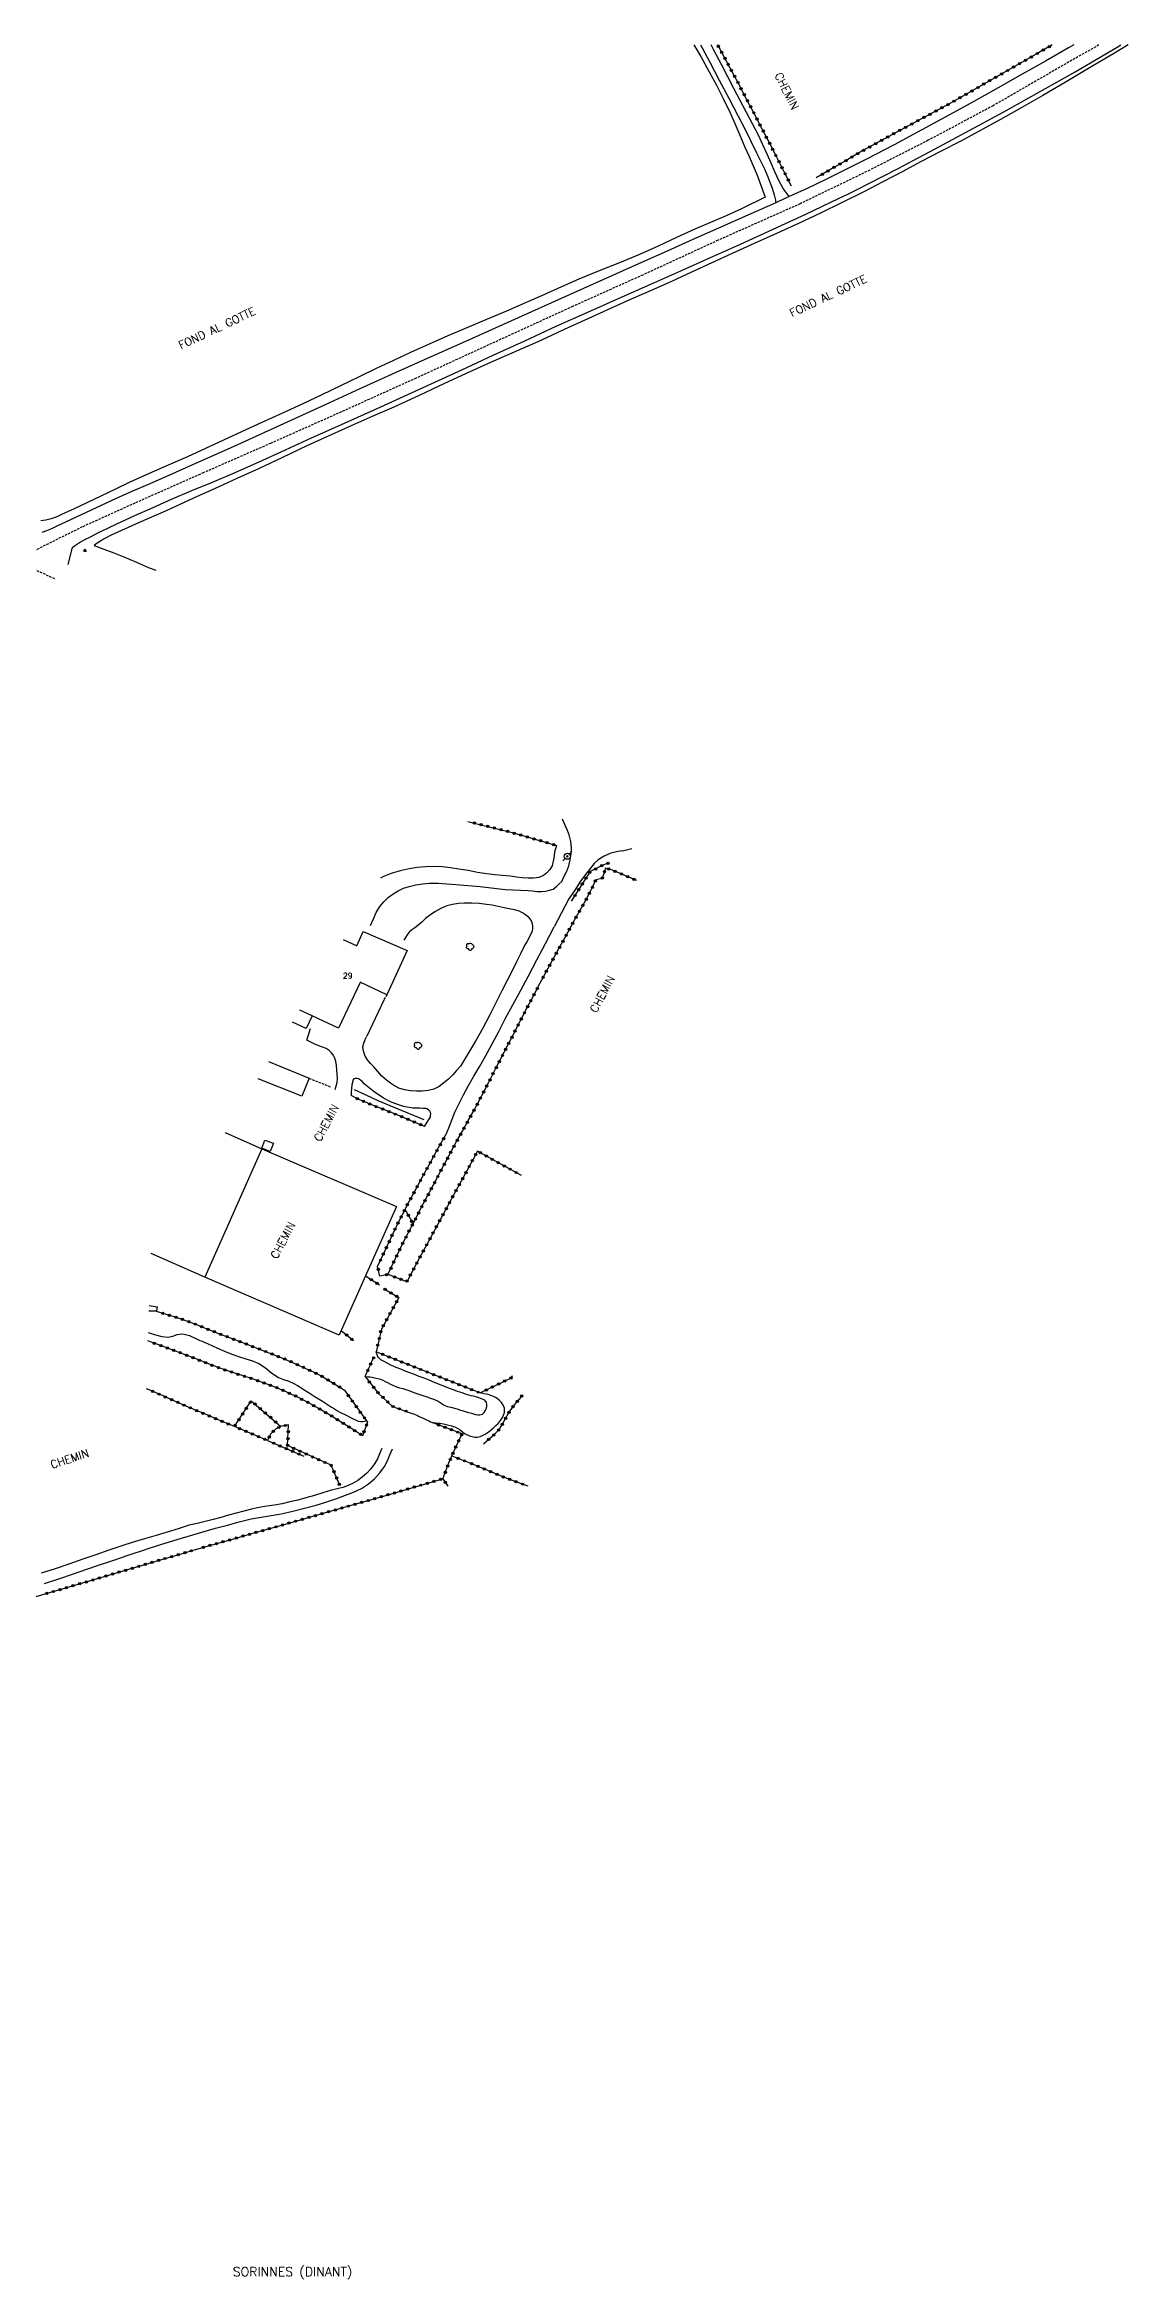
# Model space of a CAD drawing. Header units: millimetres. Extents: x 192000 to 193000, y 104999 to 106000.
# Drawn here: x 192411.6 to 192648.7, y 105511.3 to 106000.1 of the extents above; entities that cross this region are included whole.
import ezdxf
from ezdxf.enums import TextEntityAlignment as Align

# ---------------------------------------------------------------- set-up
doc = ezdxf.new("R2010")
doc.units = ezdxf.units.MM
doc.linetypes.add('DASHED', pattern=[0.75, 0.5, -0.25])
doc.layers.get('0').update_dxf_attribs({"linetype": 'CONTINUOUS'})
for name, color, linetype in [('W0001', 6, 'DASHED'), ('W0008', 7, 'CONTINUOUS'), ('W0017', 7, 'CONTINUOUS'), ('W0071', 7, 'CONTINUOUS'), ('W0101', 7, 'CONTINUOUS'), ('W0104', 1, 'CONTINUOUS'), ('W0105', 7, 'CONTINUOUS'), ('W0112', 1, 'DASHED'), ('W0211', 2, 'CONTINUOUS'), ('W0214', 2, 'CONTINUOUS'), ('W0300', 7, 'CONTINUOUS'), ('W0322', 7, 'CONTINUOUS'), ('W0323', 7, 'CONTINUOUS'), ('W0330', 7, 'CONTINUOUS'), ('W0473', 7, 'CONTINUOUS'), ('W0850', 7, 'CONTINUOUS'), ('W0980', 7, 'CONTINUOUS'), ('W0989', 7, 'CONTINUOUS'), ('W0991', 7, 'CONTINUOUS')]:
    doc.layers.add(name, color=color, linetype=linetype)
doc.styles.get("Standard").update_dxf_attribs({"font": 'romans.shx', "width": 0.85})

# ---------------------------------------------------------------- blocks, each defined once
blk = doc.blocks.new('T850')
for p, q in [((-0.25, -0.15), (0, 0.32)), ((0, 0.32), (0.25, -0.15)), ((-0.25, -0.15), (0.25, -0.15))]:
    blk.add_line(p, q)
for major_axis in [(-0.106, 0.106), (-0.0354, 0.0354), (-0.0236, 0.0236)]:
    blk.add_ellipse((0, 0), major_axis=major_axis, ratio=1, start_param=3.926991, end_param=10.210176)
blk = doc.blocks.new('T300')
for p, q in [((-0.8, 0.51), (-0.86, 0.34)), ((-0.86, 0.34), (-0.86, 0.17)), ((-0.86, 0.17), (-0.74, 0.06)), ((-0.69, 0.63), (-0.8, 0.51)), ((-0.8, -0.06), (-0.74, 0.06)), ((-0.74, 0.06), (-0.69, 0.11)), ((-0.57, 0.69), (-0.69, 0.63)), ((-0.46, 0.69), (-0.57, 0.69)), ((-0.29, 0.63), (-0.46, 0.69)), ((-0.29, 0.63), (-0.17, 0.74)), ((-0.23, 0.57), (-0.29, 0.63)), ((-0.17, 0.74), (-0.06, 0.8)), ((-0.06, 0.8), (0.06, 0.8)), ((0.06, 0.8), (0.23, 0.74)), ((0.23, 0.74), (0.34, 0.63)), ((0.34, 0.63), (0.4, 0.51)), ((0.46, 0.46), (0.34, 0.46)), ((0.4, 0.51), (0.4, 0.46)), ((0.57, 0.4), (0.46, 0.46)), ((0.57, 0.4), (0.69, 0.29)), ((0.69, 0.29), (0.74, 0.17)), ((0.74, 0.06), (0.69, -0.17)), ((0.74, 0.17), (0.74, 0.06)), ((-0.8, -0.17), (-0.8, -0.06)), ((-0.8, -0.23), (-0.8, -0.17)), ((-0.74, -0.34), (-0.8, -0.23)), ((-0.69, -0.4), (-0.74, -0.34)), ((-0.51, -0.46), (-0.69, -0.4)), ((-0.4, -0.46), (-0.51, -0.46)), ((-0.4, -0.46), (-0.34, -0.46)), ((-0.34, -0.46), (-0.34, -0.4)), ((-0.34, -0.51), (-0.34, -0.46)), ((-0.29, -0.63), (-0.34, -0.51)), ((-0.17, -0.74), (-0.29, -0.63)), ((-0.06, -0.8), (-0.17, -0.74)), ((0.06, -0.8), (-0.06, -0.8)), ((0.17, -0.74), (0.06, -0.8)), ((0.23, -0.69), (0.17, -0.74)), ((0.29, -0.46), (0.23, -0.46)), ((0.29, -0.63), (0.23, -0.69)), ((0.46, -0.4), (0.29, -0.46)), ((0.34, -0.51), (0.29, -0.63)), ((0.34, -0.51), (0.34, -0.46)), ((0.57, -0.34), (0.46, -0.4)), ((0.63, -0.29), (0.57, -0.34)), ((0.69, -0.17), (0.63, -0.29))]:
    blk.add_line(p, q)
blk = doc.blocks.new('T473')
for p, q in [((-0.166667, 0.166667), (0.166667, -0.166667)), ((-0.166667, -0.166667), (0.166667, 0.166667)), ((0.500001, 0.500001), (1.000002, 1.000002)), ((-1.000002, -1.000002), (-0.500001, -0.500001))]:
    blk.add_line(p, q)
blk.add_ellipse((0, 0), major_axis=(0.471405, 0.471405), ratio=1, start_param=5.4977871438, end_param=11.780972451)
blk = doc.blocks.new('t323o')
at = {"color": 0, "linetype": 'Continuous'}
for radius in [0.25, 0.15]:
    blk.add_circle((0, 0), radius, dxfattribs=at)
blk = doc.blocks.new('t322o')
at = {"color": 0, "linetype": 'Continuous'}
for radius in [0.25, 0.15]:
    blk.add_circle((0, 0), radius, dxfattribs=at)

msp = doc.modelspace()

# ---------------------------------------------------------------- linework, layer by layer
at = {"layer": 'W0001'}
for points in [[(192642.23, 106000), (192635.04, 105995.9), (192619.12, 105986.72), (192604.92, 105979.15), (192592.13, 105972.65), (192576.93, 105965.28), (192558.94, 105957.29), (192542.45, 105949.69), (192527.12, 105942.81), (192509.4, 105934.7), (192492.91, 105927.15), (192476.53, 105919.77), (192461.04, 105912.87), (192446.35, 105906.45), (192431.33, 105899.8), (192419.8, 105894.59), (192405.12, 105887.29)], [(192405.12, 105887.29), (192414, 105883.17)]]:
    msp.add_lwpolyline(points, dxfattribs=at)
at = {"layer": 'W0008'}
for points in [[(192417.66, 105890.09), (192418.12, 105890.47), (192419.22, 105891.22), (192420.41, 105891.85), (192421.62, 105892.45), (192423.52, 105893.42), (192425.45, 105894.35), (192427.38, 105895.28), (192431.36, 105897.08), (192435.34, 105898.88), (192439.33, 105900.65), (192443.82, 105902.55), (192448.32, 105904.41), (192452.8, 105906.3), (192458.56, 105908.86), (192464.28, 105911.49), (192470.01, 105914.1), (192475.07, 105916.36), (192480.13, 105918.61), (192485.19, 105920.87), (192491.09, 105923.56), (192496.99, 105926.25), (192502.89, 105928.95), (192509.77, 105932.13), (192516.64, 105935.32), (192523.52, 105938.49), (192530.42, 105941.58), (192537.34, 105944.65), (192544.26, 105947.71), (192550.79, 105950.62), (192557.32, 105953.53), (192563.84, 105956.46), (192571.01, 105959.73), (192578.16, 105963.02), (192585.27, 105966.4), (192587.46, 105967.46), (192589.64, 105968.53), (192591.81, 105969.61), (192595.1, 105971.29), (192598.38, 105973.01), (192601.65, 105974.72), (192606.42, 105977.27), (192611.19, 105979.81), (192615.94, 105982.37), (192621.45, 105985.38), (192626.95, 105988.42), (192632.43, 105991.49), (192637.05, 105994.16), (192641.66, 105996.86), (192646.27, 105999.56), (192647.04, 106000)], [(192636.78, 106000), (192635.64, 105999.35), (192630.58, 105996.46), (192625.51, 105993.59), (192620.2, 105990.6), (192614.88, 105987.63), (192609.55, 105984.7), (192603.52, 105981.42), (192597.47, 105978.19), (192591.39, 105975.03), (192587.04, 105972.84), (192582.67, 105970.68), (192578.28, 105968.57), (192574.49, 105966.83), (192571.9, 105965.64), (192571.59, 105965.5), (192565.48, 105962.8), (192559.06, 105959.96)], [(192559.06, 105959.96), (192553.45, 105957.44), (192547.83, 105954.92), (192542.21, 105952.4), (192535.86, 105949.57), (192529.51, 105946.74), (192523.16, 105943.9), (192516.67, 105940.99), (192510.17, 105938.09), (192503.68, 105935.17), (192495.98, 105931.73), (192488.27, 105928.29), (192480.57, 105924.82), (192473.89, 105921.74), (192467.21, 105918.65), (192460.52, 105915.58), (192452.88, 105912.15), (192445.23, 105908.74), (192437.59, 105905.33), (192434.13, 105903.83), (192430.68, 105902.32), (192427.23, 105900.79), (192422.85, 105898.77), (192418.48, 105896.72), (192414.11, 105894.66), (192413.07, 105894.21), (192412.02, 105893.77), (192410.96, 105893.41)], [(192416.71, 105886.37), (192416.71, 105886.37), (192417.66, 105890.09)]]:
    msp.add_lwpolyline(points, dxfattribs=at)
at = {"layer": 'W0017'}
for points in [[(192524.76, 105817.04), (192525.29, 105818.18), (192525.82, 105819.32), (192526.26, 105820.49), (192526.58, 105821.78), (192526.79, 105823.1), (192526.84, 105824.41), (192526.7, 105825.83), (192526.38, 105827.25), (192525.88, 105828.58), (192525.59, 105829.09)], [(192524.86, 105830.76), (192525.59, 105829.09)], [(192538.01, 105823.78), (192537.04, 105823.64), (192535.51, 105823.22), (192534.02, 105822.62), (192532.69, 105821.8), (192531.8, 105820.95), (192531.01, 105819.96), (192530.24, 105818.95), (192528.87, 105817.09), (192527.59, 105815.16), (192526.3, 105813.23)], [(192538.01, 105823.78), (192540.06, 105824.24)], [(192482.86, 105807.46), (192483.52, 105808.87), (192484.17, 105810.29), (192484.97, 105811.59), (192485.82, 105812.62), (192486.78, 105813.56), (192487.82, 105814.38), (192488.94, 105815.03), (192490.14, 105815.56), (192491.37, 105815.98), (192492.82, 105816.33), (192494.32, 105816.55), (192495.82, 105816.67), (192497.71, 105816.68), (192499.62, 105816.55), (192501.53, 105816.39), (192503.32, 105816.27), (192505.12, 105816.12), (192506.91, 105815.96), (192508.73, 105815.74), (192510.55, 105815.49), (192512.38, 105815.29), (192514.04, 105815.2), (192515.7, 105815.14), (192517.37, 105815.07), (192518.36, 105814.97), (192519.35, 105814.86), (192520.34, 105814.86), (192521.19, 105814.95), (192522.04, 105815.12), (192522.83, 105815.4), (192523.51, 105815.87), (192524.13, 105816.45), (192524.76, 105817.04)], [(192515.48, 105810.57), (192514.37, 105810.82), (192513.25, 105811.07), (192512.13, 105811.31), (192510.84, 105811.59), (192509.54, 105811.84), (192508.24, 105812.05), (192506.65, 105812.23), (192505.06, 105812.34), (192503.47, 105812.33), (192502.16, 105812.22), (192500.85, 105812.02), (192499.58, 105811.7), (192498.27, 105811.15), (192497, 105810.44), (192495.81, 105809.63), (192494.93, 105808.93), (192494.1, 105808.16), (192493.25, 105807.42), (192492.6, 105806.94), (192491.95, 105806.47), (192491.36, 105805.95), (192490.92, 105805.4), (192490.54, 105804.81), (192490.16, 105804.22)], [(192526.3, 105813.23), (192523.09, 105807.11)], [(192515.48, 105810.57), (192515.94, 105810.34), (192516.4, 105810.12), (192516.82, 105809.85), (192517.33, 105809.41), (192517.77, 105808.89), (192518.1, 105808.32), (192518.27, 105807.82), (192518.36, 105807.28), (192518.37, 105806.75), (192518.24, 105806.22), (192518.03, 105805.7), (192517.79, 105805.18), (192517.45, 105804.51), (192517.07, 105803.85), (192516.7, 105803.19), (192515.76, 105801.36), (192514.85, 105799.51), (192513.93, 105797.66), (192512.78, 105795.38), (192511.62, 105793.1), (192510.46, 105790.82), (192508.97, 105787.9), (192507.48, 105784.99), (192505.9, 105782.12), (192504.81, 105780.3), (192503.68, 105778.49), (192502.56, 105776.69), (192501.72, 105775.71), (192500.88, 105774.73), (192499.96, 105773.82), (192498.96, 105772.98), (192497.89, 105772.2), (192496.74, 105771.63), (192495.52, 105771.33), (192494.23, 105771.21), (192492.94, 105771.22), (192491.65, 105771.3), (192490.35, 105771.51), (192489.12, 105771.88), (192488.16, 105772.35), (192487.24, 105772.95), (192486.37, 105773.6), (192485.38, 105774.49), (192484.47, 105775.48), (192483.59, 105776.5), (192482.91, 105777.25), (192482.25, 105778.02), (192481.74, 105778.86), (192481.49, 105779.52), (192481.31, 105780.2), (192481.25, 105780.88), (192481.41, 105781.68), (192481.74, 105782.46), (192482.07, 105783.25)], [(192499.56, 105761.96), (192500.15, 105763.51), (192500.74, 105765.06), (192501.37, 105766.59), (192502.28, 105768.51), (192503.27, 105770.4), (192504.29, 105772.27), (192505.52, 105774.47), (192506.8, 105776.65), (192508.06, 105778.84), (192509.52, 105781.54), (192510.95, 105784.26), (192512.38, 105786.98), (192514.04, 105790.07), (192515.71, 105793.17), (192517.37, 105796.27), (192519.28, 105799.88), (192521.19, 105803.5), (192523.09, 105807.11)], [(192485.78, 105791.12), (192482.07, 105783.25)], [(192475.19, 105771.55), (192475.32, 105772.05), (192475.46, 105772.55), (192475.57, 105773.06), (192475.64, 105773.98), (192475.63, 105774.92), (192475.55, 105775.85), (192475.46, 105776.79), (192475.3, 105777.72), (192475, 105778.59), (192474.69, 105779.13), (192474.31, 105779.65), (192473.87, 105780.09), (192473.18, 105780.5), (192472.39, 105780.78), (192471.6, 105781.07), (192470.71, 105781.49), (192469.83, 105781.93), (192468.96, 105782.36), (192469.76, 105784.92)], [(192494.74, 105763.46), (192496, 105765.56), (192496.04, 105765.89), (192496.08, 105766.22), (192496.05, 105766.53), (192495.86, 105766.84), (192495.57, 105767.12), (192495.24, 105767.32), (192494.96, 105767.39), (192494.66, 105767.41), (192494.36, 105767.42), (192493.66, 105767.45), (192492.95, 105767.46), (192492.26, 105767.5), (192491.38, 105767.61), (192490.51, 105767.78), (192489.65, 105767.99), (192488.64, 105768.32), (192487.65, 105768.71), (192486.69, 105769.16), (192485.66, 105769.73), (192484.66, 105770.36), (192483.7, 105771.04), (192482.95, 105771.61), (192482.23, 105772.2), (192481.51, 105772.8), (192481.11, 105773.21), (192480.72, 105773.62), (192480.27, 105773.89), (192479.92, 105773.96), (192479.57, 105773.98), (192479.27, 105773.91), (192479.03, 105773.58), (192478.92, 105773.07), (192478.83, 105772.55), (192478.72, 105771.78), (192478.68, 105771), (192478.64, 105770.22)]]:
    msp.add_lwpolyline(points, dxfattribs=at)
at = {"layer": 'W0071'}
for points in [[(192555.11, 106000), (192555.45, 105999.39), (192557.13, 105996.28), (192559.22, 105992.34), (192561.29, 105988.4), (192563.34, 105984.44), (192564.71, 105981.79), (192566.06, 105979.12), (192567.38, 105976.45), (192568.24, 105974.7), (192569.08, 105972.94), (192569.85, 105971.15), (192570.28, 105970.03), (192570.68, 105968.9), (192571.04, 105967.77), (192571.2, 105967.2), (192571.36, 105966.64), (192571.49, 105966.07), (192571.52, 105965.88), (192571.56, 105965.69), (192571.59, 105965.5)], [(192574.49, 105966.83), (192574.05, 105967.42), (192573.61, 105968.01), (192573.2, 105968.61), (192572.22, 105970.38), (192571.4, 105972.25), (192570.59, 105974.13), (192569.67, 105976.13), (192568.77, 105978.13), (192567.83, 105980.12), (192566.48, 105982.76), (192565.08, 105985.37), (192563.68, 105987.98), (192562.38, 105990.52), (192561.08, 105993.06), (192559.78, 105995.59), (192557.97, 105998.99), (192557.43, 106000)], [(192485.36, 105693.05), (192484.88, 105691.9), (192484.39, 105690.75), (192483.8, 105689.67), (192483, 105688.62), (192482.07, 105687.66), (192481.07, 105686.79), (192480.11, 105686.07), (192479.08, 105685.44), (192478.01, 105684.91), (192476.81, 105684.5), (192475.57, 105684.21), (192474.33, 105683.91), (192472.47, 105683.35), (192470.62, 105682.77), (192468.75, 105682.23), (192467.02, 105681.77), (192465.28, 105681.35), (192463.54, 105680.96), (192461.88, 105680.67), (192460.22, 105680.41), (192458.57, 105680.12), (192456.86, 105679.75), (192455.16, 105679.34), (192453.47, 105678.91), (192451.79, 105678.46), (192450.12, 105677.98), (192448.45, 105677.52), (192446.7, 105677.08), (192444.95, 105676.66), (192443.2, 105676.24), (192440.79, 105675.5), (192438.38, 105674.76), (192435.97, 105674.02), (192433.47, 105673.27), (192430.97, 105672.52), (192428.47, 105671.74), (192426.27, 105671)], [(192433.84, 105671), (192436.29, 105671.8), (192438.9, 105672.64), (192441.52, 105673.45), (192444.01, 105674.18), (192446.5, 105674.89), (192449, 105675.58), (192451.59, 105676.3), (192454.18, 105677.01), (192456.79, 105677.63), (192458.96, 105678.04), (192461.15, 105678.38), (192463.33, 105678.78), (192465.89, 105679.34), (192468.45, 105679.97), (192470.98, 105680.68), (192473.14, 105681.32), (192475.28, 105682.01), (192477.39, 105682.81), (192479.16, 105683.52), (192480.9, 105684.31), (192482.49, 105685.3), (192483.77, 105686.43), (192484.93, 105687.73), (192485.93, 105689.12), (192486.59, 105690.35), (192487.14, 105691.64), (192487.69, 105692.93)], [(192426.27, 105671), (192425.62, 105670.78), (192422.78, 105669.78), (192419.94, 105668.8), (192416.92, 105667.76), (192413.9, 105666.74), (192410.86, 105665.75)], [(192411.54, 105663.53), (192415.35, 105664.77), (192419.13, 105666.07), (192422.92, 105667.36), (192426.5, 105668.57), (192430.09, 105669.77), (192433.68, 105670.95), (192433.84, 105671)]]:
    msp.add_lwpolyline(points, dxfattribs=at)
at = {"layer": 'W0101'}
msp.add_lwpolyline([(192476.88, 105804.33), (192479.94, 105803.01), (192479.92, 105802.97), (192481.27, 105806.09), (192490.92, 105801.92), (192486.48, 105792.29), (192480.6, 105795), (192480.6, 105794.99), (192475.9, 105784.98), (192470.13, 105787.64), (192467.43, 105788.89)], dxfattribs=at)
at = {"layer": 'W0104'}
for points in [[(192470.13, 105787.64), (192468.84, 105784.88), (192465.84, 105786.28)], [(192460.59, 105777.69), (192469.45, 105774.01), (192467.89, 105770.1), (192458.29, 105773.92)], [(192451.09, 105762.17), (192459.12, 105758.6), (192446.61, 105730.48), (192434.91, 105735.69)], [(192459.12, 105758.6), (192488.56, 105745.98), (192481.8, 105730.79), (192476.48, 105718.82), (192476.05, 105717.86), (192446.61, 105730.48)]]:
    msp.add_lwpolyline(points, dxfattribs=at)
msp.add_lwpolyline([(192459.12, 105758.71), (192459.81, 105760.5), (192461.65, 105759.79), (192460.96, 105758)], close=True, dxfattribs=at)
at = {"layer": 'W0105'}
msp.add_lwpolyline([(192434.46, 105724.32), (192436.18, 105724.04), (192436.05, 105723.22), (192436.02, 105723.08), (192434.42, 105723.09)], dxfattribs=at)
at = {"layer": 'W0112'}
for points in [[(192486.48, 105792.29), (192485.78, 105791.12)], [(192469.45, 105774.01), (192474.18, 105772.14)]]:
    msp.add_lwpolyline(points, dxfattribs=at)
at = {"layer": 'W0211'}
for points in [[(192523.59, 105824.92), (192523.45, 105824.44), (192523.32, 105823.96), (192523.19, 105823.48), (192523.08, 105822.83), (192522.99, 105822.17), (192522.87, 105821.52), (192522.8, 105821.17), (192522.71, 105820.83), (192522.61, 105820.5), (192522.15, 105819.66), (192521.51, 105818.91), (192520.78, 105818.34), (192519.74, 105817.95), (192518.57, 105817.81), (192517.39, 105817.77), (192516.1, 105817.83), (192514.81, 105818.02), (192513.51, 105818.2), (192511.79, 105818.36), (192510.07, 105818.52), (192508.35, 105818.71), (192506.3, 105819.05), (192504.26, 105819.44), (192502.21, 105819.78), (192500.38, 105820.03), (192498.54, 105820.25), (192496.7, 105820.34), (192494.92, 105820.29), (192493.13, 105820.12), (192491.37, 105819.84), (192489.39, 105819.4), (192487.44, 105818.82), (192485.58, 105818.04), (192485.09, 105817.75)], [(192434.27, 105718.39), (192434.49, 105718.32), (192435.86, 105717.9), (192437.26, 105717.53), (192438.65, 105717.41), (192439.62, 105717.64), (192440.59, 105717.99), (192441.56, 105718.14), (192442.14, 105718.06), (192442.71, 105717.9), (192443.28, 105717.72), (192443.91, 105717.46), (192444.52, 105717.15), (192445.14, 105716.86), (192445.58, 105716.68), (192446.03, 105716.5), (192446.47, 105716.32), (192447.41, 105715.91), (192448.34, 105715.48), (192449.27, 105715.05), (192450.92, 105714.36), (192452.57, 105713.7), (192454.24, 105713.07), (192455.65, 105712.62), (192457.07, 105712.2), (192458.43, 105711.65), (192459.89, 105710.68), (192461.27, 105709.55), (192462.73, 105708.57), (192463.84, 105708.11), (192464.99, 105707.73), (192466.11, 105707.27), (192466.89, 105706.84), (192467.65, 105706.37), (192468.41, 105705.9), (192469.51, 105705.21), (192470.59, 105704.51), (192471.68, 105703.82), (192472.36, 105703.39), (192473.03, 105702.97), (192473.7, 105702.54), (192474.36, 105702.11), (192475.02, 105701.68), (192475.68, 105701.27), (192476.17, 105701.01), (192476.65, 105700.77), (192477.14, 105700.52), (192477.83, 105700.16), (192478.53, 105699.8), (192479.24, 105699.47), (192479.73, 105699.24), (192480.22, 105699.04), (192480.72, 105698.92), (192481.16, 105698.94), (192481.61, 105699.02), (192482.05, 105699.1)], [(192496.38, 105698.73), (192497.2, 105698.64), (192498.03, 105698.55), (192498.85, 105698.42), (192499.75, 105698.25), (192500.64, 105698.03), (192501.49, 105697.74), (192502.52, 105697.11), (192503.48, 105696.34), (192504.53, 105695.79), (192505.11, 105695.65), (192505.71, 105695.55), (192506.3, 105695.55), (192506.87, 105695.67), (192507.43, 105695.89), (192507.96, 105696.15), (192508.45, 105696.46), (192508.92, 105696.81), (192509.37, 105697.17), (192509.87, 105697.6), (192510.35, 105698.04), (192510.8, 105698.52), (192511.17, 105698.93), (192511.51, 105699.36), (192511.79, 105699.83), (192512.03, 105700.36), (192512.2, 105700.93), (192512.23, 105701.5), (192512.18, 105701.85), (192512.07, 105702.2), (192511.93, 105702.54), (192511.57, 105703.08), (192511.1, 105703.56), (192510.58, 105703.97), (192510.22, 105704.2), (192509.84, 105704.39), (192509.45, 105704.56), (192508.61, 105704.83), (192507.74, 105705.01), (192506.87, 105705.19)], [(192491.13, 105701.02), (192491.82, 105700.77), (192492.5, 105700.52), (192493.18, 105700.24), (192493.43, 105700.12), (192493.69, 105700), (192493.94, 105699.88), (192494.4, 105699.66), (192494.86, 105699.44), (192495.31, 105699.22), (192495.67, 105699.06), (192496.02, 105698.89), (192496.38, 105698.73)]]:
    msp.add_lwpolyline(points, dxfattribs=at)
at = {"layer": 'W0214'}
msp.add_lwpolyline([(192481.7, 105708.77), (192482.21, 105708.73), (192482.73, 105708.7), (192483.25, 105708.64), (192483.87, 105708.52), (192484.48, 105708.37), (192485.09, 105708.18), (192485.61, 105707.97), (192486.12, 105707.72), (192486.62, 105707.47), (192487.27, 105707.13), (192487.92, 105706.79), (192488.59, 105706.5), (192489.27, 105706.3), (192489.96, 105706.13), (192490.64, 105705.95), (192491.51, 105705.64), (192492.37, 105705.29), (192493.23, 105704.96), (192493.89, 105704.76), (192494.54, 105704.57), (192495.19, 105704.37), (192496.05, 105704.08), (192496.89, 105703.76), (192497.71, 105703.37), (192498.13, 105703.1), (192498.55, 105702.8), (192498.98, 105702.54), (192499.71, 105702.26), (192500.48, 105702.06), (192501.26, 105701.86), (192501.83, 105701.68), (192502.4, 105701.5), (192502.98, 105701.33), (192503.64, 105701.13), (192504.31, 105700.94), (192504.98, 105700.75), (192505.44, 105700.6), (192505.9, 105700.45), (192506.36, 105700.38), (192506.73, 105700.39), (192507.09, 105700.45), (192507.42, 105700.57), (192507.76, 105700.88), (192508.02, 105701.3), (192508.2, 105701.74), (192508.32, 105702.2), (192508.37, 105702.67), (192508.31, 105703.09), (192507.88, 105703.58), (192507.15, 105703.92), (192506.39, 105704.19), (192505.91, 105704.34), (192505.41, 105704.45), (192504.92, 105704.57), (192503.92, 105704.87), (192502.92, 105705.2), (192501.94, 105705.54), (192501.06, 105705.84), (192500.18, 105706.16), (192499.31, 105706.49), (192498.11, 105706.97), (192496.92, 105707.49), (192495.73, 105707.98), (192494.65, 105708.4), (192493.57, 105708.8), (192492.5, 105709.21), (192491.5, 105709.59), (192490.51, 105709.97), (192489.53, 105710.37), (192488.52, 105710.78), (192487.52, 105711.2), (192486.56, 105711.69), (192485.86, 105712.05), (192485.19, 105712.45), (192484.65, 105712.96), (192484.45, 105713.34), (192484.29, 105713.76), (192484.13, 105714.18)], dxfattribs=at)
at = {"layer": 'W0300'}
msp.add_lwpolyline([(192479.29, 105771.54), (192481.89, 105770.36), (192484.48, 105769.18), (192487.09, 105768.04), (192489.58, 105767.02), (192492.07, 105766.02), (192494.57, 105765.03)], dxfattribs=at)
at = {"layer": 'W0322'}
for points in [[(192504.16, 105830.2), (192507.33, 105829.4), (192510.62, 105828.58), (192513.91, 105827.73), (192517.14, 105826.82), (192520.37, 105825.87), (192523.59, 105824.92)], [(192506.87, 105705.19), (192503.8, 105706.4), (192500.74, 105707.61), (192497.67, 105708.82), (192493.16, 105710.61), (192488.65, 105712.39), (192484.13, 105714.18)], [(192481.7, 105708.77), (192484.59, 105705.17), (192487.7, 105702.26), (192491.13, 105701.02)]]:
    msp.add_lwpolyline(points, dxfattribs=at)
at = {"layer": 'W0323'}
for points in [[(192575, 105969.15), (192573.39, 105972.29), (192571.78, 105975.44), (192570.17, 105978.57), (192568.54, 105981.74), (192566.91, 105984.89), (192565.27, 105988.04), (192563.4, 105991.58), (192561.51, 105995.1), (192559.61, 105998.62), (192558.87, 106000)], [(192632.07, 106000), (192628.57, 105998.01), (192622.3, 105994.42), (192616.04, 105990.84), (192609.77, 105987.25), (192603.43, 105983.85), (192597.1, 105980.45), (192590.8, 105976.97), (192587.34, 105974.98), (192583.89, 105972.97), (192580.43, 105970.95)], [(192519.95, 105794.74), (192521.34, 105797.29), (192522.73, 105799.84), (192524.12, 105802.38), (192525.31, 105804.55), (192526.5, 105806.72), (192527.69, 105808.89), (192528.86, 105810.94), (192530.02, 105812.98), (192531.12, 105815.07), (192531.49, 105815.84), (192531.85, 105816.62), (192532.21, 105817.41)], [(192535.06, 105821.11), (192533.55, 105820.53), (192530.99, 105819.21), (192526.82, 105812.73)], [(192541.15, 105817.29), (192540.96, 105817.37), (192538.41, 105818.44), (192535.85, 105819.51), (192534.35, 105819.99), (192533.6, 105817.73), (192532.21, 105817.41)], [(192489.95, 105737.93), (192492.2, 105742.23), (192494.45, 105746.53), (192496.72, 105750.82), (192498.38, 105753.94), (192500.05, 105757.06), (192501.73, 105760.17), (192503.01, 105762.46), (192504.3, 105764.76), (192505.57, 105767.06), (192507.19, 105770.1), (192508.77, 105773.16), (192510.35, 105776.22), (192512.14, 105779.7), (192513.93, 105783.19), (192515.72, 105786.67), (192517.13, 105789.36), (192518.54, 105792.05), (192519.95, 105794.74)], [(192494.74, 105763.46), (192492.33, 105764.48), (192489.92, 105765.49), (192487.51, 105766.49), (192485.6, 105767.24), (192483.68, 105767.98), (192481.78, 105768.77), (192480.73, 105769.24), (192479.68, 105769.73), (192478.64, 105770.22)], [(192484.45, 105732.87), (192486.07, 105736.34), (192487.69, 105739.8), (192489.37, 105743.24), (192490.45, 105745.33), (192490.99, 105746.38), (192492.65, 105749.49), (192494.33, 105752.59), (192496.06, 105755.72), (192497.81, 105758.84), (192499.56, 105761.96)], [(192515.93, 105752.76), (192506.32, 105758.08), (192503.96, 105753.75), (192501.6, 105749.42), (192499.24, 105745.09), (192496.43, 105739.9), (192493.62, 105734.71), (192490.81, 105729.51), (192486.79, 105731.12)], [(192492.2, 105742.23), (192490.45, 105745.33)], [(192486.71, 105731.11), (192489.95, 105737.93)], [(192481.8, 105730.79), (192484.88, 105728.82)], [(192484.96, 105730.76), (192484.45, 105732.87)], [(192486.79, 105731.12), (192486.71, 105731.11), (192484.96, 105730.76)], [(192485.85, 105727.95), (192489.1, 105726.05), (192485.27, 105719.11), (192484.13, 105714.18)], [(192436.02, 105723.08), (192437.95, 105722.48), (192439.88, 105721.88), (192441.8, 105721.24), (192444.63, 105720.2), (192447.44, 105719.08), (192450.25, 105717.96), (192453.33, 105716.79), (192456.42, 105715.62), (192459.49, 105714.43), (192461.83, 105713.51), (192464.16, 105712.57), (192466.47, 105711.59), (192468.41, 105710.7), (192470.34, 105709.77), (192472.27, 105708.84), (192477.18, 105705.82)], [(192476.48, 105718.82), (192479.2, 105716.63)], [(192482.27, 105698.81), (192481.17, 105695.83), (192478.94, 105697.26), (192476.72, 105698.68), (192474.48, 105700.07), (192472.15, 105701.45), (192469.8, 105702.79), (192467.41, 105704.05), (192465.7, 105704.88), (192463.96, 105705.67), (192462.2, 105706.41), (192460.52, 105707.05), (192458.82, 105707.65), (192457.11, 105708.24), (192454.82, 105709), (192452.52, 105709.73), (192450.23, 105710.5), (192447.48, 105711.53), (192444.74, 105712.62), (192442, 105713.69), (192439.3, 105714.71), (192436.58, 105715.7), (192434.21, 105716.55)], [(192481.7, 105708.77), (192481.93, 105709.29), (192482.17, 105709.81), (192482.4, 105710.34), (192482.79, 105711.19), (192483.18, 105712.04), (192483.57, 105712.88)], [(192506.87, 105705.19), (192507.04, 105705.27), (192513.74, 105708.49), (192514, 105709.01)], [(192453.12, 105697.85), (192449.94, 105699.19), (192446.77, 105700.53), (192443.59, 105701.88), (192440.55, 105703.2), (192437.5, 105704.53), (192434.46, 105705.85), (192433.86, 105706.11)], [(192477.18, 105705.82), (192482.05, 105699.1), (192482.27, 105698.81)], [(192507.59, 105694.07), (192508.79, 105695.09), (192509.99, 105696.1), (192511.05, 105697.22), (192511.79, 105698.36), (192512.42, 105699.58), (192513.09, 105700.77), (192514.43, 105702.61), (192515.9, 105704.37), (192516.09, 105704.61)], [(192464.97, 105698.19), (192463.46, 105697.95), (192463.31, 105697.87), (192462.1, 105697.25), (192461.03, 105696.16), (192460.34, 105694.8), (192453.12, 105697.85), (192456.8, 105703.46), (192463.31, 105697.87)], [(192460.34, 105694.8), (192468.28, 105691.34)], [(192476.08, 105685.2), (192474.29, 105689.37), (192464.75, 105693.66), (192464.97, 105698.19)], [(192502.95, 105696.24), (192496.38, 105698.73)], [(192498.72, 105686.44), (192499.38, 105688.18), (192500.05, 105689.93), (192500.68, 105691.47), (192500.76, 105691.66), (192501.47, 105693.2), (192502.21, 105694.72), (192502.95, 105696.24)], [(192500.68, 105691.47), (192503.64, 105690.26)], [(192517.4, 105684.8), (192516.97, 105684.95), (192513.13, 105686.36), (192509.96, 105687.63), (192506.8, 105688.95), (192503.64, 105690.26)], [(192444.88, 105671), (192447.72, 105671.82), (192450.6, 105672.63), (192453.47, 105673.45), (192456.64, 105674.34), (192459.81, 105675.24), (192462.98, 105676.13), (192466.88, 105677.24), (192470.77, 105678.35), (192474.66, 105679.46), (192478.69, 105680.61), (192482.71, 105681.76), (192486.73, 105682.91), (192490.73, 105684.08), (192494.72, 105685.26), (192498.72, 105686.44), (192499.8, 105684.82)], [(192364.5, 105647.63), (192368.28, 105648.71), (192372.06, 105649.78), (192375.84, 105650.86), (192380.64, 105652.23), (192385.43, 105653.6), (192390.23, 105654.98), (192395.73, 105656.57), (192401.23, 105658.18), (192406.72, 105659.78), (192412.21, 105661.38), (192417.7, 105662.99), (192423.19, 105664.6), (192427.08, 105665.75), (192430.97, 105666.91), (192434.86, 105668.06), (192438.18, 105669.04), (192441.51, 105670.02), (192444.85, 105670.99), (192444.88, 105671)]]:
    msp.add_lwpolyline(points, dxfattribs=at)
at = {"layer": 'W0330'}
for points in [[(192553.67, 106000), (192555.14, 105997.47), (192557.02, 105994.12), (192558.58, 105991.22), (192560.08, 105988.3), (192561.52, 105985.34), (192562.64, 105982.81), (192563.72, 105980.25), (192564.8, 105977.69), (192565.72, 105975.63), (192566.64, 105973.58), (192567.5, 105971.51), (192568.1, 105969.93), (192568.66, 105968.34), (192569.22, 105966.75), (192567.51, 105965.88), (192565.8, 105965.01), (192564.08, 105964.16), (192560.71, 105962.63), (192557.29, 105961.2), (192553.89, 105959.74), (192549.85, 105957.88), (192545.83, 105956.01), (192541.77, 105954.19), (192537.36, 105952.37), (192532.92, 105950.62), (192528.51, 105948.82), (192524.66, 105947.12), (192520.82, 105945.37), (192516.98, 105943.66), (192512.64, 105941.8), (192508.29, 105939.98), (192503.94, 105938.16), (192499.85, 105936.37), (192495.76, 105934.57), (192491.68, 105932.75), (192487.91, 105931.01), (192484.16, 105929.24), (192480.41, 105927.46), (192476.31, 105925.48), (192472.22, 105923.49), (192468.12, 105921.52), (192463.64, 105919.46), (192459.15, 105917.43), (192454.65, 105915.4), (192450.71, 105913.59), (192446.77, 105911.77), (192442.82, 105909.96), (192438.64, 105908.1), (192434.45, 105906.25), (192430.27, 105904.36), (192427.13, 105902.89), (192424, 105901.39), (192420.86, 105899.9)], [(192648.71, 106000), (192645.3, 105998.03), (192640.2, 105995.02), (192635.12, 105991.98), (192630.02, 105988.98), (192625.4, 105986.33), (192620.77, 105983.72), (192616.11, 105981.16), (192611.89, 105978.91), (192607.64, 105976.7), (192603.4, 105974.49), (192599.22, 105972.27), (192595.03, 105970.06), (192590.82, 105967.89), (192586.09, 105965.54), (192581.34, 105963.23), (192576.57, 105960.97), (192571.73, 105958.75), (192566.86, 105956.57), (192562, 105954.38), (192557.57, 105952.34), (192553.15, 105950.28), (192548.72, 105948.25), (192544.34, 105946.31), (192539.96, 105944.39), (192535.58, 105942.46), (192530.43, 105940.12), (192525.29, 105937.75), (192520.13, 105935.4), (192514.96, 105933.1), (192509.79, 105930.82), (192504.62, 105928.51), (192499.08, 105925.95), (192493.55, 105923.37), (192488, 105920.82), (192483.43, 105918.79), (192478.84, 105916.78), (192474.27, 105914.75), (192468.95, 105912.3), (192463.66, 105909.81), (192458.36, 105907.33), (192453.64, 105905.17), (192448.92, 105903.01), (192444.2, 105900.86), (192438.18, 105898.15), (192432.16, 105895.46), (192426.13, 105892.77), (192425.59, 105892.49), (192425.04, 105892.22), (192424.51, 105891.93), (192423.8, 105891.49), (192423.11, 105891.02), (192422.42, 105890.56), (192424.58, 105889.74), (192426.75, 105888.93), (192428.9, 105888.09), (192431.71, 105886.9), (192434.5, 105885.68), (192435.91, 105885.11)], [(192420.86, 105899.9), (192419.45, 105899.24), (192418.04, 105898.57), (192416.62, 105897.93), (192415.43, 105897.36), (192414.24, 105896.8), (192413.02, 105896.37), (192411.89, 105896.1), (192410.73, 105895.94)]]:
    msp.add_lwpolyline(points, dxfattribs=at)

# ---------------------------------------------------------------- block references
at = {"layer": 'W0300', "rotation": 359.9999899820874}
for p in [(192504.73, 105802.76), (192493.33, 105781.12)]:
    msp.add_blockref('T300', p, dxfattribs=at)
at = {"layer": 'W0322'}
for p, rotation in [((192505.62, 105829.83), 345.7632077977021), ((192507.07, 105829.46), 345.7632077977021), ((192508.53, 105829.1), 346.1070468575969), ((192509.98, 105828.74), 346.1070468575969), ((192511.44, 105828.37), 345.4643346923906), ((192512.89, 105827.99), 345.4643346923906), ((192514.34, 105827.61), 344.2677640286427), ((192515.78, 105827.2), 344.2677640286427), ((192517.22, 105826.79), 343.6191167969902), ((192518.66, 105826.37), 343.6191167969902), ((192520.1, 105825.95), 343.6191167969902), ((192521.54, 105825.53), 343.6143083783389), ((192522.98, 105825.1), 343.6143083783389), ((192485.53, 105713.63), 158.4200117849884), ((192486.92, 105713.07), 158.4200117849884), ((192488.32, 105712.52), 158.4200117849884), ((192489.71, 105711.97), 158.4200117848286), ((192491.11, 105711.42), 158.4200117848286), ((192492.5, 105710.87), 158.4200117848286), ((192493.9, 105710.32), 158.430990900854), ((192495.29, 105709.76), 158.430990900854), ((192496.69, 105709.21), 158.430990900854), ((192498.08, 105708.66), 158.4407248393953), ((192482.64, 105707.6), 308.8477388222055), ((192483.58, 105706.43), 308.8477388222055), ((192484.52, 105705.27), 308.8477388222055), ((192485.6, 105704.23), 316.7979318567541), ((192499.48, 105708.11), 158.4407248393953), ((192500.87, 105707.56), 158.4505094542984), ((192502.27, 105707.01), 158.4505094542984), ((192503.66, 105706.46), 158.4505094542984), ((192505.06, 105705.91), 158.4568960253824), ((192506.45, 105705.36), 158.4568960253824), ((192486.69, 105703.2), 316.7979318567541), ((192487.81, 105702.22), 340.2436866896265), ((192489.23, 105701.71), 340.2436866896265), ((192490.64, 105701.2), 340.2436866896265)]:
    msp.add_blockref('t322o', p, dxfattribs=dict(at, rotation=rotation))
at = {"layer": 'W0323'}
for p, rotation in [((192559.02, 105999.73), 118.2775203383487), ((192559.73, 105998.41), 118.2949347989111), ((192560.44, 105997.09), 118.2949347989111), ((192627.51, 105997.4), 209.7429127418394), ((192628.81, 105998.14), 209.6591092361), ((192630.11, 105998.88), 209.6591092361), ((192631.42, 105999.63), 209.6591092361), ((192561.15, 105995.77), 118.2949347989111), ((192561.86, 105994.44), 118.2182795532255), ((192562.57, 105993.12), 118.2182795532255), ((192618.39, 105992.19), 209.7891745380268), ((192619.69, 105992.93), 209.7891745380268), ((192621, 105993.68), 209.7891745380268), ((192622.3, 105994.42), 209.7891745380268), ((192623.6, 105995.17), 209.7429127418394), ((192624.9, 105995.91), 209.7429127418394), ((192626.21, 105996.65), 209.7429127418394), ((192563.28, 105991.8), 118.2182795532255), ((192563.98, 105990.48), 117.9233365685744), ((192564.68, 105989.15), 117.9233365685744), ((192565.38, 105987.82), 117.5385169983442), ((192610.58, 105987.72), 209.7822870508112), ((192611.88, 105988.46), 209.7822870508112), ((192613.19, 105989.21), 209.7822870508112), ((192614.49, 105989.95), 209.7822870508112), ((192615.79, 105990.7), 209.7822870508112), ((192617.09, 105991.44), 209.7891745380268), ((192566.08, 105986.49), 117.5385169983442), ((192566.77, 105985.16), 117.5385169983442), ((192567.46, 105983.83), 117.2935620511524), ((192568.15, 105982.5), 117.2935620511524), ((192601.34, 105982.73), 208.2079376988484), ((192602.66, 105983.44), 208.2079376988484), ((192603.99, 105984.15), 208.2149586636373), ((192605.31, 105984.86), 208.2149586636373), ((192606.63, 105985.57), 208.2149586636373), ((192607.95, 105986.27), 208.2149586636373), ((192609.27, 105986.98), 208.2149586636373), ((192568.83, 105981.17), 117.2140630846507), ((192569.52, 105979.83), 117.2140630846507), ((192570.21, 105978.5), 117.1822822118694), ((192592.12, 105977.7), 208.9392742744236), ((192593.44, 105978.43), 208.9392742744236), ((192594.75, 105979.15), 208.9392742744236), ((192596.06, 105979.88), 208.9392742744236), ((192597.38, 105980.6), 208.2079376988484), ((192598.7, 105981.31), 208.2079376988484), ((192600.02, 105982.02), 208.2079376988484), ((192570.89, 105977.16), 117.1822822118694), ((192571.58, 105975.83), 117.1822822118694), ((192572.26, 105974.49), 117.1241229048301), ((192572.95, 105973.16), 117.1241229048301), ((192583.02, 105972.46), 210.2729462387636), ((192584.32, 105973.22), 210.2657215123693), ((192585.61, 105973.98), 210.2657215123693), ((192586.91, 105974.73), 210.2657215123693), ((192588.21, 105975.48), 209.8746704344313), ((192589.51, 105976.23), 209.8746704344313), ((192590.81, 105976.98), 208.9392742744236), ((192573.63, 105971.82), 117.1096714612715), ((192574.31, 105970.49), 117.1096714612715), ((192581.73, 105971.71), 210.2729462387636), ((192534.87, 105821.04), 201.1314675890009), ((192529.26, 105816.52), 237.2093602372997), ((192530.07, 105817.78), 237.2093602372997), ((192530.88, 105819.04), 237.2093602372997), ((192532.1, 105817.16), 65.28063982623404), ((192532.15, 105819.8), 207.2950076288934), ((192533.48, 105820.49), 207.2950076288934), ((192533.62, 105817.8), 251.4967787327678), ((192534.1, 105819.22), 251.4967787327678), ((192535.01, 105819.78), 162.2331260880936), ((192536.42, 105819.27), 157.2576369733853), ((192537.81, 105818.69), 157.2576369733853), ((192539.19, 105818.11), 157.2465638719805), ((192540.57, 105817.53), 157.2465638719805), ((192527.63, 105813.99), 237.2093602372997), ((192528.45, 105815.25), 237.2093602372997), ((192529.36, 105811.82), 60.21287408737537), ((192530.1, 105813.13), 62.21537875371345), ((192530.8, 105814.46), 62.21537875371345), ((192531.47, 105815.8), 64.53665493846161), ((192526.43, 105806.59), 61.31193637183313), ((192527.15, 105807.91), 61.20847659201016), ((192527.88, 105809.22), 60.33355230153413), ((192528.62, 105810.52), 60.33355230153413), ((192523.55, 105801.33), 61.35800282243616), ((192524.27, 105802.64), 61.34335492796266), ((192524.99, 105803.96), 61.34335492796266), ((192525.71, 105805.28), 61.31193637183313), ((192521.39, 105797.38), 61.35800282307866), ((192522.11, 105798.69), 61.35800282307866), ((192522.83, 105800.01), 61.35800282243616), ((192518.67, 105792.31), 62.32222191976675), ((192519.37, 105793.64), 62.32222191976675), ((192520.67, 105796.06), 61.37534610895617), ((192515.89, 105786.99), 62.44864157987512), ((192516.59, 105788.32), 62.44864157987512), ((192517.28, 105789.65), 62.29677181548013), ((192517.98, 105790.98), 62.29677181548013), ((192513.83, 105782.99), 62.88505191876533), ((192514.52, 105784.33), 62.72811420259365), ((192515.2, 105785.66), 62.72811420259365), ((192511.09, 105777.65), 62.76083493462428), ((192511.78, 105778.99), 62.76083493462428), ((192512.46, 105780.32), 62.88505191876533), ((192513.14, 105781.66), 62.88505191876533), ((192508.34, 105772.32), 62.60172262873073), ((192509.03, 105773.65), 62.72092700120056), ((192509.72, 105774.99), 62.72092700120056), ((192510.4, 105776.32), 62.76083493462428), ((192480, 105769.58), 154.9891041953555), ((192481.36, 105768.96), 155.7654676917638), ((192482.74, 105768.37), 157.5819177126601), ((192484.13, 105767.81), 158.8924232441057), ((192485.53, 105767.27), 158.8924232441057), ((192506.25, 105768.34), 62.02144369528809), ((192506.95, 105769.66), 62.02144369528809), ((192507.65, 105770.99), 62.60172262873073), ((192486.93, 105766.72), 158.5559723173316), ((192488.32, 105766.16), 157.5149801301389), ((192489.7, 105765.59), 157.5149801301389), ((192491.08, 105765), 157.1004813069435), ((192492.47, 105764.42), 157.1121398027425), ((192493.85, 105763.84), 157.1121398027425), ((192503.36, 105763.08), 60.62800617414653), ((192504.09, 105764.39), 60.62800617414653), ((192504.82, 105765.7), 61.10618416704244), ((192505.55, 105767.01), 61.10618416704244), ((192497.46, 105758.21), 60.71204484446631), ((192498.2, 105759.52), 60.69023797636716), ((192498.93, 105760.83), 60.69023797636716), ((192500.46, 105757.82), 61.52145075274522), ((192501.18, 105759.14), 61.52145075274522), ((192501.9, 105760.46), 60.91155065353419), ((192502.62, 105761.77), 60.91155065353419), ((192505.92, 105757.34), 241.4136449631699), ((192506.9, 105757.76), 151.0119878974118), ((192494.55, 105752.97), 61.09165354763369), ((192495.27, 105754.28), 61.09165354763369), ((192496, 105755.59), 61.09165354763369), ((192496.73, 105756.9), 60.71204484446631), ((192497.63, 105752.53), 62.02186702481593), ((192498.34, 105753.86), 62.02186702481593), ((192499.04, 105755.18), 61.87700366579416), ((192499.75, 105756.5), 61.87700366579416), ((192503.76, 105753.39), 241.4182883758985), ((192504.48, 105754.71), 241.4136449631699), ((192505.2, 105756.03), 241.4136449631699), ((192508.21, 105757.03), 151.0119878974118), ((192509.52, 105756.31), 151.0119878974118), ((192510.83, 105755.58), 151.0119878974118), ((192512.15, 105754.85), 151.0119878974118), ((192513.46, 105754.13), 151.0119878974118), ((192514.77, 105753.4), 151.0119878974118), ((192491.69, 105747.69), 61.88737993869491), ((192492.4, 105749.01), 61.88737993869491), ((192493.11, 105750.33), 61.48029455318975), ((192493.83, 105751.65), 61.48029455318975), ((192495.53, 105748.56), 62.15675609073367), ((192496.23, 105749.88), 62.15675609073367), ((192496.93, 105751.21), 62.02186702481593), ((192500.89, 105748.12), 241.45536022796), ((192501.61, 105749.44), 241.4182883758985), ((192502.33, 105750.76), 241.4182883758985), ((192503.05, 105752.08), 241.4182883758985), ((192489.61, 105743.7), 62.70531382703793), ((192490.3, 105745.04), 62.70531382703793), ((192490.98, 105746.37), 62.7144225075945), ((192491.19, 105744.03), 119.4339167542577), ((192491.92, 105742.72), 119.4339167542577), ((192492.74, 105743.25), 62.34705131694049), ((192493.43, 105744.57), 62.34705131694049), ((192494.13, 105745.9), 62.34705131694049), ((192494.83, 105747.23), 62.15675609073367), ((192498.03, 105742.85), 241.5375110407957), ((192498.75, 105744.17), 241.5375110407957), ((192499.46, 105745.49), 241.45536022796), ((192500.18, 105746.81), 241.45536022796), ((192486.99, 105738.3), 64.90083311943154), ((192487.63, 105739.66), 64.90083311943154), ((192488.28, 105741.01), 64.00420434690919), ((192488.94, 105742.36), 64.00420434690919), ((192489.93, 105737.88), 64.56796018382104), ((192490.65, 105739.26), 62.34157000718228), ((192491.34, 105740.59), 62.34157000718228), ((192492.04, 105741.92), 62.34157000718228), ((192495.89, 105738.9), 241.5855192392229), ((192496.6, 105740.21), 241.5375110407957), ((192497.32, 105741.53), 241.5375110407957), ((192485.08, 105734.23), 64.8944834289453), ((192485.72, 105735.59), 64.8944834289453), ((192486.36, 105736.94), 64.90083311943154), ((192487.99, 105733.82), 64.56796018382104), ((192488.64, 105735.17), 64.56796018382104), ((192489.28, 105736.53), 64.56796018382104), ((192493.03, 105733.62), 241.5855192389073), ((192493.75, 105734.94), 241.5855192392229), ((192494.46, 105736.26), 241.5855192392229), ((192495.17, 105737.58), 241.5855192392229), ((192483.06, 105729.98), 327.4145650428247), ((192484.33, 105729.17), 327.4145650428247), ((192484.6, 105732.22), 103.600542516942), ((192486.43, 105731.05), 191.2154578213394), ((192487.35, 105732.46), 64.56796018382104), ((192488.18, 105730.57), 158.1985905136125), ((192489.57, 105730.01), 158.1985905136125), ((192490.89, 105729.66), 241.5855192389073), ((192491.6, 105730.98), 241.5855192389073), ((192492.32, 105732.3), 241.5855192389073), ((192486.06, 105727.82), 329.6231362297132), ((192487.36, 105727.07), 329.6231362297132), ((192487.89, 105723.87), 241.099884587935), ((192488.62, 105725.18), 241.099884587935), ((192488.65, 105726.31), 329.6231362297132), ((192437.46, 105722.63), 342.6950343027498), ((192438.89, 105722.19), 342.7221125169456), ((192440.32, 105721.73), 341.735493731942), ((192441.74, 105721.26), 341.735493731942), ((192443.15, 105720.75), 339.705841009971), ((192444.56, 105720.23), 339.705841009971), ((192445.95, 105719.67), 338.2443229982483), ((192447.34, 105719.12), 338.2443229982483), ((192448.74, 105718.56), 338.3639509163073), ((192485.14, 105718.56), 257.075809676742), ((192485.72, 105719.93), 241.099884587935), ((192486.44, 105721.24), 241.099884587935), ((192487.17, 105722.56), 241.099884587935), ((192435.62, 105716.05), 160.4169048458265), ((192437.03, 105715.54), 159.8339054503029), ((192438.44, 105715.02), 159.8339054503029), ((192439.85, 105714.5), 159.4694928303577), ((192441.25, 105713.98), 159.4694928303577), ((192442.65, 105713.44), 158.6648403501867), ((192450.13, 105718.01), 338.3639509163073), ((192451.53, 105717.47), 339.1571426446257), ((192452.94, 105716.94), 339.1571426446257), ((192454.34, 105716.41), 339.2669721082352), ((192455.74, 105715.88), 339.2669721082352), ((192457.14, 105715.34), 338.8052821869618), ((192458.54, 105714.8), 338.8052821869618), ((192459.94, 105714.25), 338.4741100047103), ((192461.33, 105713.7), 338.4741100047103), ((192477.65, 105717.88), 321.0891432588621), ((192478.81, 105716.94), 321.0891432588621), ((192484.47, 105715.64), 257.075809676742), ((192484.8, 105717.1), 257.075809676742), ((192444.05, 105712.89), 158.6648403501867), ((192445.44, 105712.34), 158.2961428248128), ((192446.84, 105711.79), 158.2961428248128), ((192448.24, 105711.25), 159.4097755562547), ((192449.64, 105710.72), 159.4097755562547), ((192451.06, 105710.22), 161.4224312946753), ((192452.48, 105709.75), 161.4224312946753), ((192453.91, 105709.29), 162.3303500189997), ((192455.33, 105708.83), 161.7001470794843), ((192462.73, 105713.15), 338.135022737204), ((192464.12, 105712.59), 338.135022737204), ((192465.5, 105712), 336.9603224866422), ((192466.87, 105711.4), 335.3165565540601), ((192468.24, 105710.78), 335.3165565540601), ((192469.59, 105710.13), 334.3329282609739), ((192470.94, 105709.48), 334.3213275472897), ((192472.29, 105708.83), 328.4198173868069), ((192482.31, 105710.14), 65.72197519319305), ((192482.94, 105711.5), 65.21630079545066), ((192483.56, 105712.87), 65.21630079706962), ((192513.63, 105708.44), 25.65517845532946), ((192435.24, 105705.51), 156.4931756712483), ((192436.61, 105704.92), 156.4931756712483), ((192437.99, 105704.32), 156.4229931902178), ((192439.36, 105703.72), 156.4229931902178), ((192456.76, 105708.36), 161.7001470794843), ((192458.18, 105707.87), 161.0220747869328), ((192459.59, 105707.38), 160.5493819537975), ((192461, 105706.87), 159.0789947251739), ((192462.4, 105706.32), 157.1444938856431), ((192463.78, 105705.74), 157.1444938856431), ((192465.15, 105705.13), 155.583372693392), ((192466.51, 105704.49), 154.1737748972343), ((192467.85, 105703.82), 152.2681320301815), ((192473.57, 105708.04), 328.4198173868069), ((192474.85, 105707.26), 328.4198173868069), ((192476.13, 105706.47), 328.4198173868069), ((192478.06, 105704.61), 305.9238021349271), ((192508.22, 105705.84), 25.65517845532946), ((192509.57, 105706.49), 25.65517845532946), ((192510.92, 105707.14), 25.65517845532946), ((192512.27, 105707.79), 25.65517845532946), ((192515.99, 105704.49), 50.85149855011735), ((192440.74, 105703.12), 156.5929467615865), ((192442.11, 105702.52), 156.5929467615865), ((192443.49, 105701.93), 156.5929467615865), ((192444.87, 105701.34), 156.9366642736966), ((192446.25, 105700.75), 156.9366642736966), ((192447.63, 105700.17), 157.1373361192732), ((192449.01, 105699.58), 157.1373361192732), ((192450.4, 105699), 157.1373361192383), ((192454.1, 105699.34), 56.71752234243286), ((192454.92, 105700.59), 56.71752234243286), ((192455.75, 105701.85), 56.71752234243286), ((192456.57, 105703.1), 56.71752234243286), ((192457.62, 105702.76), 319.3646464508383), ((192458.76, 105701.78), 319.3646464508383), ((192459.9, 105700.8), 319.3646464508383), ((192461.03, 105699.83), 319.3646464508383), ((192462.17, 105698.85), 319.3646464508383), ((192469.18, 105703.12), 152.2681320301815), ((192470.49, 105702.4), 150.3076595224888), ((192471.8, 105701.66), 150.3076595224888), ((192473.09, 105700.9), 149.290599011631), ((192474.38, 105700.13), 149.290599011631), ((192475.66, 105699.34), 148.2800918539438), ((192478.94, 105703.39), 305.9238021349271), ((192479.82, 105702.18), 305.9238021349271), ((192480.7, 105700.96), 305.9238021349271), ((192481.58, 105699.75), 305.9238021349271), ((192512.46, 105699.65), 60.62399285421163), ((192513.22, 105700.95), 53.77859230261006), ((192514.1, 105702.16), 53.77859230261006), ((192515.03, 105703.33), 50.21045211333159), ((192451.78, 105698.42), 157.1373361192383), ((192453.28, 105698.09), 56.71752234243286), ((192454.24, 105697.38), 157.0681584082429), ((192455.63, 105696.79), 157.0681584082429), ((192457.01, 105696.21), 157.0681584082429), ((192458.39, 105695.62), 157.0681584082429), ((192459.77, 105695.04), 157.0681584082429), ((192460.73, 105695.58), 243.4684649223352), ((192461.62, 105696.77), 225.3443532897659), ((192461.72, 105694.2), 336.4346686669018), ((192462.83, 105697.63), 207.1496816981052), ((192464.24, 105698.07), 189.0310717965797), ((192464.83, 105695.19), 87.22978420264862), ((192464.9, 105696.69), 87.22978420264862), ((192476.93, 105698.55), 147.2973815027632), ((192478.19, 105697.74), 147.2973815027632), ((192479.45, 105696.93), 147.2973815028387), ((192480.72, 105696.12), 147.2973815028387), ((192481.5, 105696.74), 249.7082323319438), ((192482.02, 105698.15), 249.7082323319438), ((192497.78, 105698.2), 159.3189550267667), ((192499.19, 105697.67), 159.3189550267667), ((192500.59, 105697.14), 159.3189550267667), ((192501.99, 105696.61), 159.3189550267667), ((192502.21, 105694.72), 63.97959786825689), ((192502.87, 105696.07), 63.97959786825689), ((192508.74, 105695.04), 40.19780990954847), ((192509.88, 105696.01), 40.193488299267), ((192510.92, 105697.08), 46.49296764984452), ((192511.76, 105698.32), 57.24950842307749), ((192463.09, 105693.6), 336.4346686669018), ((192464.47, 105693), 336.4346686669018), ((192464.75, 105693.7), 87.22978420264862), ((192465.84, 105692.4), 336.4346686669018), ((192466.09, 105693.06), 155.7727542354566), ((192467.22, 105691.8), 336.4346686669018), ((192467.46, 105692.45), 155.7727542354566), ((192468.83, 105691.83), 155.7727542354566), ((192470.2, 105691.21), 155.7727542354566), ((192471.56, 105690.6), 155.7727542354566), ((192472.93, 105689.98), 155.7727542354566), ((192474.29, 105689.36), 113.1505638865145), ((192499.78, 105689.24), 69.12511080287821), ((192500.34, 105690.63), 67.65935203999312), ((192500.92, 105692.01), 65.29818512154013), ((192501.55, 105693.38), 63.97959786737212), ((192502.07, 105690.9), 337.879137741138), ((192503.46, 105690.34), 337.879137741138), ((192505.03, 105689.69), 157.3556546330269), ((192506.41, 105689.11), 157.3556546330269), ((192474.88, 105687.98), 113.1505638865145), ((192475.47, 105686.6), 113.1505638865145), ((192476.06, 105685.23), 113.1505638865145), ((192491.03, 105684.17), 16.41982556507018), ((192492.47, 105684.6), 16.41982556507018), ((192493.91, 105685.02), 16.41982556507018), ((192495.35, 105685.44), 16.42371616028645), ((192496.79, 105685.87), 16.42371616028645), ((192498.23, 105686.29), 16.42371616028645), ((192499.27, 105685.61), 303.8289364092627), ((192499.25, 105687.84), 69.12511080204584), ((192507.8, 105688.53), 157.3711149357836), ((192509.18, 105687.95), 157.3711149357836), ((192510.57, 105687.39), 158.2141490260647), ((192511.96, 105686.83), 158.2141490260647), ((192513.36, 105686.28), 159.7737558769331), ((192514.76, 105685.76), 159.7737558769331), ((192516.17, 105685.24), 159.7737558769331), ((192473.73, 105679.2), 15.94150814646568), ((192475.18, 105679.61), 15.90590621699135), ((192476.62, 105680.02), 15.90590621699135), ((192478.06, 105680.43), 15.90590621699135), ((192479.5, 105680.84), 15.90965892793167), ((192480.95, 105681.25), 15.90965892793167), ((192482.39, 105681.66), 15.90965892793167), ((192483.83, 105682.08), 16.06198052289993), ((192485.27, 105682.49), 16.06198052289993), ((192486.71, 105682.91), 16.06198052289993), ((192488.15, 105683.33), 16.2932345544224), ((192489.59, 105683.75), 16.2932345544224), ((192456.42, 105674.28), 15.78766860592973), ((192457.86, 105674.69), 15.74473608010374), ((192459.31, 105675.09), 15.74473608010374), ((192460.75, 105675.5), 15.78766860617335), ((192462.19, 105675.91), 15.78766860617335), ((192463.64, 105676.32), 15.86957701875352), ((192465.08, 105676.73), 15.86957701875352), ((192466.52, 105677.14), 15.86957701875352), ((192467.96, 105677.55), 15.91040967720185), ((192469.41, 105677.96), 15.91040967720185), ((192470.85, 105678.37), 15.94150814646568), ((192472.29, 105678.78), 15.94150814646568), ((192439.4, 105669.4), 16.39885520624719), ((192440.84, 105669.82), 16.39885520624719), ((192442.28, 105670.25), 16.22653315865326), ((192443.72, 105670.66), 16.22653315865326), ((192446.32, 105671.41), 16.00389623570756), ((192447.76, 105671.83), 15.84009225259661), ((192449.2, 105672.24), 15.84009225259661), ((192450.64, 105672.65), 15.82165279590777), ((192452.09, 105673.05), 15.82165279590777), ((192453.53, 105673.46), 15.78766860592973), ((192454.97, 105673.87), 15.78766860592973), ((192423.58, 105664.72), 16.50034833462235), ((192425.02, 105665.14), 16.50034833462235), ((192426.46, 105665.57), 16.50034833462235), ((192427.89, 105666), 16.54097273943493), ((192429.33, 105666.42), 16.54097273943493), ((192430.77, 105666.85), 16.54097273943493), ((192432.21, 105667.28), 16.48680307095707), ((192433.65, 105667.7), 16.48680307095707), ((192435.09, 105668.13), 16.43518839358055), ((192436.52, 105668.55), 16.43518839358055), ((192437.96, 105668.98), 16.43518839358055), ((192412.07, 105661.34), 16.27703507512934), ((192413.51, 105661.76), 16.32112310706681), ((192414.95, 105662.18), 16.32112310706681), ((192416.38, 105662.6), 16.32112310706681), ((192417.82, 105663.03), 16.38162530296573), ((192419.26, 105663.45), 16.38162530296573), ((192420.7, 105663.87), 16.38162530296573), ((192422.14, 105664.29), 16.38162530296573)]:
    msp.add_blockref('t323o', p, dxfattribs=dict(at, rotation=rotation))
at = {"layer": 'W0473'}
msp.add_blockref('T473', (192525.97, 105822.58), dxfattribs=at)
at = {"layer": 'W0850', "rotation": 359.9999899820874}
msp.add_blockref('T850', (192420.4, 105889.46), dxfattribs=at)

# ---------------------------------------------------------------- texts
at = {"layer": 'W0980'}
msp.add_text('SORINNES (DINANT)', height=2, dxfattribs=at).set_placement((192465.83, 105512.85), align=Align.MIDDLE)
at = {"layer": 'W0989'}
for s, rotation, p in [('CHEMIN', 296.7534, (192571.25, 105993.43)), ('FOND AL GOTTE', 25.1041, (192575.13, 105940.47)), ('FOND AL GOTTE', 25.1041, (192441.4, 105933.41)), ('CHEMIN', 62.1758, (192532.34, 105788.17)), ('CHEMIN', 62.1758, (192471.96, 105760)), ('CHEMIN', 62.1758, (192462.47, 105734.33)), ('CHEMIN', 18.4953, (192413.21, 105688.58))]:
    msp.add_text(s, height=1.75, rotation=rotation, dxfattribs=at).set_placement(p)
at = {"layer": 'W0991'}
msp.add_text('29', height=1.25, dxfattribs=at).set_placement((192477.91, 105796.46), align=Align.MIDDLE_CENTER)

doc.saveas('drawing.dxf')
